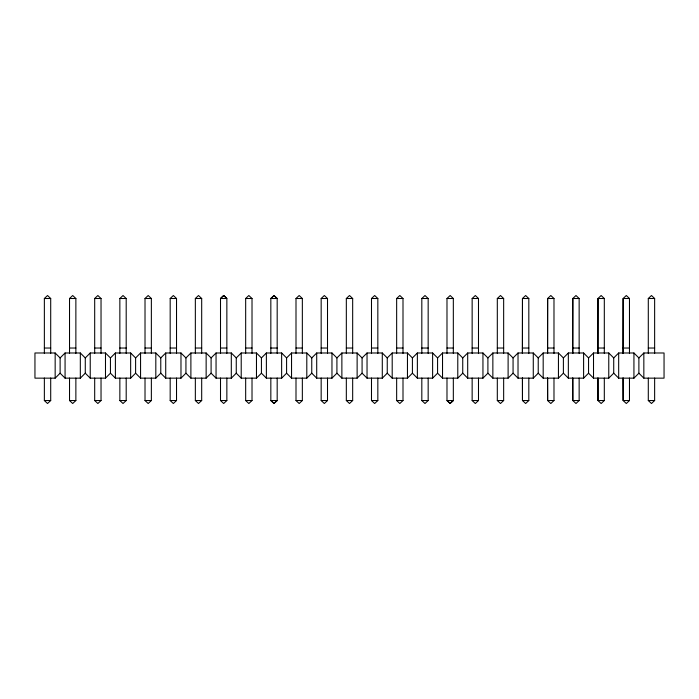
<?xml version="1.0" encoding="UTF-8"?>
<svg xmlns="http://www.w3.org/2000/svg" width="699" height="699" viewBox="0 0 699 699"><rect width="100%" height="100%" fill="white"/><g stroke="black" fill="none" stroke-linecap="round" stroke-linejoin="round"><path stroke-width="1.05" d="M522.363 353.388L522.476 298.499L525.648 295.52L528.82 298.499L528.82 353.388M547.527 353.388L547.64 298.499L550.812 295.52L553.984 298.499L553.984 353.388M572.691 353.388L572.804 298.499L575.976 295.52L579.148 298.499L579.148 353.388M597.855 353.388L597.968 298.499L601.14 295.52L604.312 298.499L604.312 353.388M623.019 353.388L623.132 298.499L626.304 295.52L629.476 298.499L629.476 353.388M60.114 357.94L65.068 352.986L80.324 352.986L85.278 357.94L85.278 373.196L80.324 378.15L65.068 378.15L60.114 373.196L60.114 357.94L55.16 352.986L34.95 352.986L34.95 378.15L55.16 378.15L60.114 373.196M85.278 357.94L90.232 352.986L105.488 352.986L110.442 357.94L110.442 373.196L105.488 378.15L90.232 378.15L85.278 373.196M110.442 357.94L115.396 352.986L130.652 352.986L135.606 357.94L135.606 373.196L140.56 378.15L155.816 378.15L160.77 373.196L160.77 357.94L165.724 352.986L180.98 352.986L185.934 357.94L185.934 373.196L180.98 378.15L165.724 378.15L160.77 373.196M135.606 357.94L140.56 352.986L155.816 352.986L160.77 357.94M110.442 373.196L115.396 378.15L130.652 378.15L135.606 373.196M185.934 357.94L190.888 352.986L206.144 352.986L211.098 357.94L211.098 373.196L206.144 378.15L190.888 378.15L185.934 373.196M211.098 357.94L216.052 352.986L231.308 352.986L236.262 357.94L236.262 373.196L231.308 378.15L216.052 378.15L211.098 373.196M236.262 357.94L241.216 352.986L256.472 352.986L261.426 357.94L261.426 373.196L256.472 378.15L241.216 378.15L236.262 373.196M261.426 357.94L266.38 352.986L281.636 352.986L286.59 357.94L286.59 373.196L281.636 378.15L266.38 378.15L261.426 373.196M286.59 357.94L291.544 352.986L306.8 352.986L311.754 357.94L311.754 373.196L306.8 378.15L291.544 378.15L286.59 373.196M311.754 357.94L316.708 352.986L331.964 352.986L336.918 357.94L336.918 373.196L331.964 378.15L316.708 378.15L311.754 373.196M336.918 357.94L341.872 352.986L357.128 352.986L362.082 357.94L362.082 373.196L357.128 378.15L341.872 378.15L336.918 373.196M362.082 357.94L367.036 352.986L382.292 352.986L387.246 357.94L387.246 373.196L382.292 378.15L367.036 378.15L362.082 373.196M387.246 357.94L392.2 352.986L407.456 352.986L412.41 357.94L412.41 373.196L407.456 378.15L392.2 378.15L387.246 373.196M412.41 357.94L417.364 352.986L432.62 352.986L437.574 357.94L437.574 373.196L442.528 378.15L457.784 378.15L462.738 373.196L462.738 357.94L467.692 352.986L482.948 352.986L487.902 357.94L487.902 373.196L492.856 378.15L508.112 378.15L513.066 373.196L513.066 357.94L518.02 352.986L533.276 352.986L538.23 357.94L538.23 373.196L543.184 378.15L558.44 378.15L563.394 373.196L563.394 357.94L568.348 352.986L583.604 352.986L588.558 357.94L588.558 373.196L593.512 378.15L608.768 378.15L613.722 373.196L613.722 357.94L618.676 352.986L633.932 352.986L638.886 357.94L638.886 373.196L633.932 378.15L618.676 378.15L613.722 373.196M437.574 357.94L442.528 352.986L457.784 352.986L462.738 357.94M412.41 373.196L417.364 378.15L432.62 378.15L437.574 373.196M487.902 357.94L492.856 352.986L508.112 352.986L513.066 357.94M462.738 373.196L467.692 378.15L482.948 378.15L487.902 373.196M538.23 357.94L543.184 352.986L558.44 352.986L563.394 357.94M513.066 373.196L518.02 378.15L533.276 378.15L538.23 373.196M588.558 357.94L593.512 352.986L608.768 352.986L613.722 357.94M563.394 373.196L568.348 378.15L583.604 378.15L588.558 373.196M638.886 357.94L643.84 352.986L664.05 352.986L664.05 378.15L643.84 378.15L638.886 373.196M44.36 353.388L44.36 298.499L47.532 295.52L50.704 298.499L50.704 353.388M69.524 353.388L69.524 298.499L72.696 295.52L75.868 298.499L75.868 353.388M94.688 353.388L94.688 298.499L97.86 295.52L101.032 298.499L101.032 353.388M119.852 353.388L119.852 298.499L123.024 295.52L126.196 298.499L126.196 353.388M145.016 353.388L145.016 298.499L148.188 295.52L151.36 298.499L151.36 353.388M50.704 378.037L50.704 400.536L47.532 403.506L44.36 400.536L44.36 378.037M170.18 353.388L170.18 298.499L173.352 295.52L176.524 298.499L176.524 353.388M75.868 378.037L75.868 400.536L72.696 403.506L69.524 400.536L69.524 378.037M195.344 353.388L195.344 298.499L198.516 295.52L201.688 298.499L201.688 353.388M101.032 378.037L101.032 400.536L97.86 403.506L94.688 400.536L94.688 378.037M126.196 378.037L126.196 400.536L123.024 403.506L119.852 400.536L119.852 378.037M245.672 353.388L245.672 298.499L248.844 295.52L252.016 298.499L252.016 353.388M151.36 378.037L151.36 400.536L148.188 403.506L145.016 400.536L145.016 378.037M176.524 378.037L176.524 400.536L173.352 403.506L170.18 400.536L170.18 378.037M296 353.388L296 298.499L299.172 295.52L302.344 298.499L302.344 353.388M201.688 378.037L201.688 400.536L198.516 403.506L195.344 400.536L195.344 378.037M321.164 353.388L321.164 298.499L324.336 295.52L327.508 298.499L327.508 353.388M226.852 378.037L226.852 400.536L223.68 403.506L220.508 400.536L220.508 378.037M346.328 353.388L346.328 298.499L349.5 295.52L352.672 298.499L352.672 353.388M252.016 378.037L252.016 400.536L248.844 403.506L245.672 400.536L245.672 378.037M371.492 353.388L371.492 298.499L374.664 295.52L377.836 298.499L377.836 353.388M396.656 353.388L396.656 298.499L399.828 295.52L403 298.499L403 353.388M302.344 378.037L302.344 400.536L299.172 403.506L296 400.536L296 378.037M421.82 353.388L421.82 298.499L424.992 295.52L428.164 298.499L428.164 353.388M327.508 378.037L327.508 400.536L324.336 403.506L321.164 400.536L321.164 378.037M446.984 353.388L446.984 298.499L450.156 295.52L453.328 298.499L453.328 353.388M352.672 378.037L352.672 400.536L349.5 403.506L346.328 400.536L346.328 378.037M472.148 353.388L472.148 298.499L475.32 295.52L478.492 298.499L478.492 353.388M377.836 378.037L377.836 400.536L374.664 403.506L371.492 400.536L371.492 378.037M497.312 353.388L497.312 298.499L500.484 295.52L503.656 298.499L503.656 353.388M403 378.037L403 400.536L399.828 403.506L396.656 400.536L396.656 378.037M428.164 378.037L428.164 400.536L424.992 403.506L421.82 400.536L421.82 378.037M478.492 378.037L478.492 400.536L475.32 403.506L472.148 400.536L472.148 378.037M503.656 378.037L503.656 400.536L500.484 403.506L497.312 400.536L497.312 378.037M528.82 378.037L528.82 400.536L525.648 403.506L522.476 400.536L522.424 378.037M648.296 353.388L648.296 298.499L651.468 295.52L654.64 298.499L654.64 353.388M553.984 400.536L550.812 403.506L547.64 400.536L547.588 378.037L547.64 400.536L553.984 400.536L553.984 378.037M579.148 378.037L579.148 400.536L575.976 403.506L572.804 400.536L572.752 378.037M604.312 378.037L604.312 400.536L601.14 403.506L597.968 400.536L597.916 378.037M629.476 400.536L626.304 403.506L623.132 400.536L623.08 378.037L623.132 400.536L629.476 400.536L629.476 378.037M654.64 378.037L654.64 400.536L651.468 403.506L648.296 400.536L648.296 378.037M44.36 298.499L50.704 298.499M69.524 298.499L75.868 298.499M94.688 298.499L101.032 298.499M119.852 298.499L126.196 298.499M145.016 298.499L151.36 298.499M170.18 298.499L176.524 298.499M195.344 298.499L201.688 298.499M245.672 298.499L252.016 298.499M296 298.499L302.344 298.499M321.164 298.499L327.508 298.499M346.328 298.499L352.672 298.499M371.492 298.499L377.836 298.499M396.656 298.499L403 298.499M421.82 298.499L428.164 298.499M446.984 298.499L453.328 298.499M472.148 298.499L478.492 298.499M497.312 298.499L503.656 298.499M528.82 298.499L522.476 298.499L522.476 353.388M553.984 298.499L547.64 298.499L547.64 353.388M579.148 298.499L572.804 298.499L572.804 353.388M604.312 298.499L597.968 298.499L597.968 353.388M629.476 298.499L623.132 298.499L623.132 353.388M648.296 298.499L654.64 298.499M44.36 348.032L50.704 348.032M69.524 348.032L75.868 348.032M94.688 348.032L101.032 348.032M119.852 348.032L126.196 348.032M145.016 348.032L151.36 348.032M170.18 348.032L176.524 348.032M195.344 348.032L201.688 348.032M220.508 348.032L226.852 348.032M245.672 348.032L252.016 348.032M270.836 348.032L277.18 348.032M296 348.032L302.344 348.032M321.164 348.032L327.508 348.032M346.328 348.032L352.672 348.032M371.492 348.032L377.836 348.032M396.656 348.032L403 348.032M421.82 348.032L428.164 348.032M446.984 348.032L453.328 348.032M472.148 348.032L478.492 348.032M497.312 348.032L503.656 348.032M522.345 348.032L528.82 348.032M547.509 348.032L553.984 348.032M572.673 348.032L579.148 348.032M597.837 348.032L604.312 348.032M623.001 348.032L629.476 348.032M648.296 348.032L654.64 348.032M44.36 400.536L50.704 400.536M69.524 400.536L75.868 400.536M94.688 400.536L101.032 400.536M119.852 400.536L126.196 400.536M145.016 400.536L151.36 400.536M170.18 400.536L176.524 400.536M195.344 400.536L201.688 400.536M220.508 400.536L226.852 400.536M245.672 400.536L252.016 400.536M296 400.536L302.344 400.536M321.164 400.536L327.508 400.536M346.328 400.536L352.672 400.536M371.492 400.536L377.836 400.536M396.656 400.536L403 400.536M421.82 400.536L428.164 400.536M472.148 400.536L478.492 400.536M497.312 400.536L503.656 400.536M528.82 400.536L522.476 400.536L522.476 378.037M579.148 400.536L572.804 400.536L572.804 378.037M604.312 400.536L597.968 400.536L597.968 378.037M648.296 400.536L654.64 400.536M643.84 352.986L643.84 378.15M633.932 352.986L633.932 378.15M618.676 352.986L618.676 378.15M608.768 352.986L608.768 378.15M593.512 352.986L593.512 378.15M583.604 352.986L583.604 378.15M568.348 352.986L568.348 378.15M558.44 352.986L558.44 378.15M543.184 352.986L543.184 378.15M533.276 352.986L533.276 378.15M518.02 352.986L518.02 378.15M508.112 352.986L508.112 378.15M492.856 352.986L492.856 378.15M482.948 352.986L482.948 378.15M467.692 352.986L467.692 378.15M457.784 352.986L457.784 378.15M453.328 378.037L453.328 400.536L450.156 403.506L446.984 400.536L446.984 378.037M442.528 352.986L442.528 378.15M432.62 352.986L432.62 378.15M417.364 352.986L417.364 378.15M407.456 352.986L407.456 378.15M392.2 352.986L392.2 378.15M382.292 352.986L382.292 378.15M367.036 352.986L367.036 378.15M357.128 352.986L357.128 378.15M341.872 352.986L341.872 378.15M331.964 352.986L331.964 378.15M316.708 352.986L316.708 378.15M306.8 352.986L306.8 378.15M291.544 352.986L291.544 378.15M281.636 352.986L281.636 378.15M277.18 353.388L277.18 298.499L274.008 295.52L270.836 298.499L270.836 353.388M277.18 378.037L277.18 400.536L274.008 403.506L270.836 400.536L270.836 378.037M266.38 352.986L266.38 378.15M256.472 352.986L256.472 378.15M241.216 352.986L241.216 378.15M231.308 352.986L231.308 378.15M226.852 353.388L226.852 298.499L223.68 295.494L220.508 298.499L220.508 353.388M216.052 352.986L216.052 378.15M206.144 352.986L206.144 378.15M190.888 352.986L190.888 378.15M180.98 352.986L180.98 378.15M165.724 352.986L165.724 378.15M155.816 352.986L155.816 378.15M140.56 352.986L140.56 378.15M130.652 352.986L130.652 378.15M115.396 352.986L115.396 378.15M105.488 352.986L105.488 378.15M90.232 352.986L90.232 378.15M80.324 352.986L80.324 378.15M65.068 352.986L65.068 378.15M55.16 352.986L55.16 378.15M223.68 295.52L220.508 298.499L226.852 298.499L223.68 295.52M274.008 295.633L270.836 298.499L277.18 298.499L274.008 295.633M453.328 400.536L450.156 403.288L446.984 400.536L453.328 400.536M277.18 400.536L274.008 403.288L270.836 400.536L277.18 400.536"/></g></svg>
